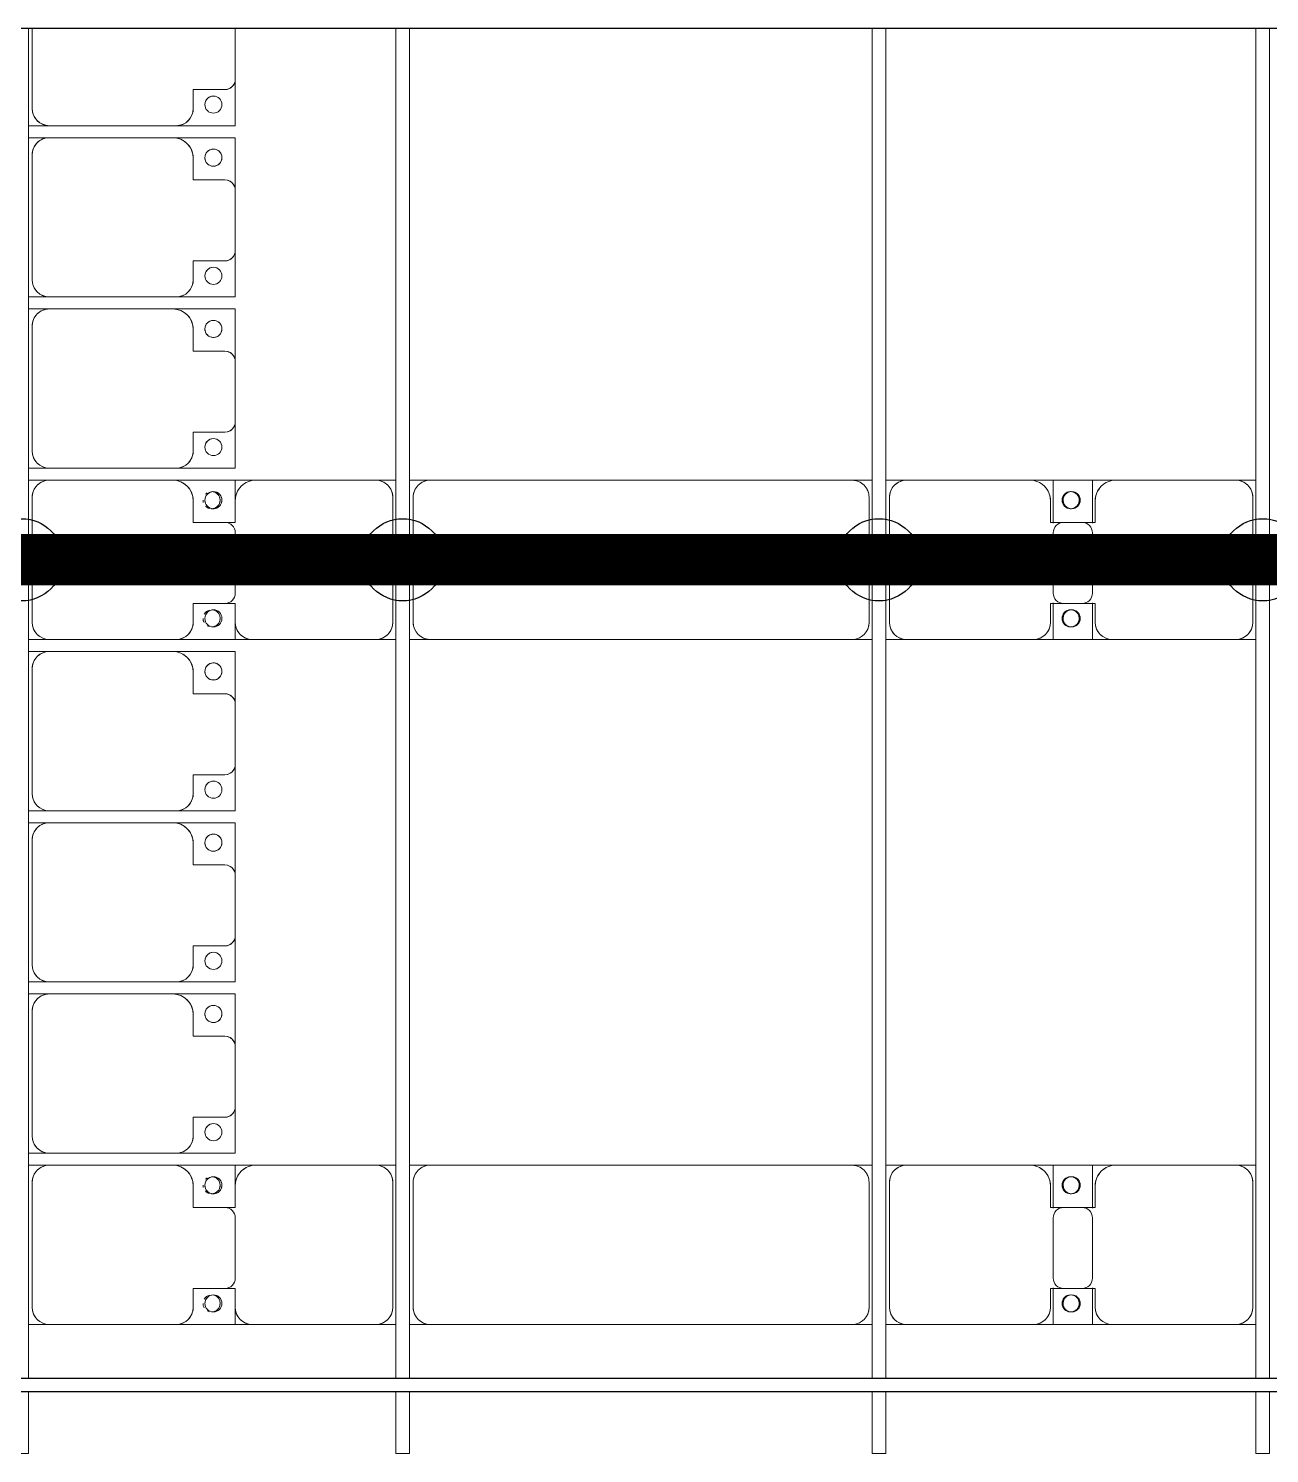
# Model space of a CAD drawing. Header units: millimetres. Extents: x -533732 to -130507, y -117886 to -23954.
# Drawn here: x -452531 to -448909, y -110745 to -106585 of the extents above; entities that cross this region are included whole.
import ezdxf

# ---------------------------------------------------------------- set-up
doc = ezdxf.new("R2010")
doc.units = ezdxf.units.MM
doc.layers.add('A-GENM', color=13, linetype='Continuous', lineweight=9)
doc.layers.add('S-BEAM', color=12, linetype='Continuous', lineweight=9)
doc.layers.add('GC-HOP 40x60 GIA CUONG', color=1, linetype='Continuous')

# ---------------------------------------------------------------- blocks, each defined once
blk = doc.blocks.new('Dai phao do pin - DẢI PHAO ĐỠ PIN-V103-BỐ TRÍ KHUNG KẾT CẤU BÈ PIN 06')
at = {"layer": 'A-GENM', "color": 7}
for p, q in [((-1312.2, 241.6), (-1129.7, 241.6)), ((-1129.7, 241.6), (-1312.2, 241.6)), ((-779.7, 241.6), (-1129.7, 241.6)), ((-779.7, 241.6), (-721.1, 241.6)), ((-779.7, 241.6), (-721.1, 241.6)), ((-681.1, 241.6), (-620.3, 241.6)), ((-681.1, 241.6), (-620.3, 241.6)), ((610.3, 241.6), (-620.3, 241.6)), ((610.3, 241.6), (668.9, 241.6)), ((610.3, 241.6), (668.9, 241.6)), ((708.9, 241.6), (769.7, 241.6)), ((708.9, 241.6), (769.7, 241.6)), ((1129.7, 241.6), (769.7, 241.6)), ((1129.7, 241.6), (1312.2, 241.6)), ((1312.2, 241.6), (1129.7, 241.6)), ((1197.8, 241.6), (1380.3, 241.6)), ((1197.8, 116.2), (1197.8, 241.6)), ((1380.3, 241.6), (1197.8, 241.6)), ((1312.2, 241.6), (1312.2, 116.2)), ((1730.3, 241.6), (1380.3, 241.6)), ((1730.3, 241.6), (1788.9, 241.6)), ((1730.3, 241.6), (1788.9, 241.6)), ((-1189.7, 181.6), (-1189.7, 118.2)), ((-729.7, -173.4), (-729.7, 191.6)), ((-670.3, 191.6), (-670.3, -173.4)), ((660.3, -173.4), (660.3, 191.6)), ((719.7, 191.6), (719.7, -173.4)), ((1189.7, 118.2), (1189.7, 181.6)), ((1320.3, 181.6), (1320.3, 118.2)), ((1780.3, -173.4), (1780.3, 191.6)), ((-1189.7, 118.2), (-1219.7, 118.2)), ((1282.2, 118.2), (1189.7, 118.2)), ((1197.8, 88.2), (1197.8, -88.2)), ((1320.3, 118.2), (1227.8, 118.2)), ((1312.2, -88.2), (1312.2, 88.2)), ((-1219.7, -118.2), (-1189.7, -118.2)), ((-1189.7, -118.2), (-1189.7, -173.4)), ((1189.7, -173.4), (1189.7, -118.2)), ((1189.7, -118.2), (1282.2, -118.2)), ((1197.8, -223.4), (1197.8, -116.2)), ((1227.8, -118.2), (1320.3, -118.2)), ((1312.2, -116.2), (1312.2, -223.4)), ((1320.3, -118.2), (1320.3, -173.4)), ((-1139.7, -223.4), (-1312.2, -223.4)), ((-1312.2, -223.4), (-1139.7, -223.4)), ((-1139.7, -223.4), (-779.7, -223.4)), ((-721.1, -223.4), (-779.7, -223.4)), ((-721.1, -223.4), (-779.7, -223.4)), ((-620.3, -223.4), (-681.1, -223.4)), ((-620.3, -223.4), (-681.1, -223.4)), ((-620.3, -223.4), (610.3, -223.4)), ((668.9, -223.4), (610.3, -223.4)), ((668.9, -223.4), (610.3, -223.4)), ((769.7, -223.4), (708.9, -223.4)), ((769.7, -223.4), (708.9, -223.4)), ((769.7, -223.4), (1139.7, -223.4)), ((1312.2, -223.4), (1139.7, -223.4)), ((1139.7, -223.4), (1312.2, -223.4)), ((1370.3, -223.4), (1197.8, -223.4)), ((1197.8, -223.4), (1370.3, -223.4)), ((1370.3, -223.4), (1730.3, -223.4)), ((1788.9, -223.4), (1730.3, -223.4)), ((1788.9, -223.4), (1730.3, -223.4))]:
    blk.add_line(p, q, dxfattribs=at)
for centre, radius, start, end in [((-1258.6, 183.2), 25, 0, 90), ((-1129.7, 181.6), 60, 90, 180), ((-1129.7, 181.6), 60, 120, 180), ((-779.7, 191.6), 50, 360, 90), ((-779.7, 191.6), 50, 360, 75), ((-620.3, 191.6), 50, 90, 180), ((-620.3, 191.6), 50, 150, 180), ((-620.3, 191.6), 50, 105, 135), ((610.3, 191.6), 50, 360, 90), ((610.3, 191.6), 50, 60, 90), ((610.3, 191.6), 50, 15, 30), ((769.7, 191.6), 50, 90, 180), ((769.7, 191.6), 50, 105, 180), ((1129.7, 181.6), 60, 360, 90), ((1129.7, 181.6), 60, 360, 60), ((1248.6, 183.2), 25, 0, 180), ((1248.6, 183.2), 25, 360, 165), ((1251.4, 183.2), 25, 0, 180), ((1251.4, 183.2), 25, 90, 180), ((1380.3, 181.6), 60, 90, 180), ((1380.3, 181.6), 60, 120, 180), ((1730.3, 191.6), 50, 360, 90), ((1730.3, 191.6), 50, 360, 75), ((-1258.6, 183.2), 25, 180, 195), ((-1258.6, 183.2), 25, 180, 195), ((-1258.6, 183.2), 25, 120, 135), ((-1258.6, 183.2), 25, 120, 135), ((-1258.6, 183.2), 25, 270, 360), ((-1258.6, 183.2), 25, 0, 75), ((-1258.6, 183.2), 25, 330, 360), ((1248.6, 183.2), 25, 180, 0), ((1251.4, 183.2), 25, 180, 0), ((1251.4, 183.2), 25, 180, 300), ((1248.6, 183.2), 25, 210, 360), ((1251.4, 183.2), 25, 15, 75), ((1251.4, 183.2), 25, 330, 345), ((-1258.6, 183.2), 25, 225, 255), ((-1258.6, 183.2), 25, 225, 255), ((-1258.6, 183.2), 25, 270, 300), ((1227.8, 88.2), 30, 90, 180), ((1282.2, 88.2), 30, 360, 90), ((1227.8, -88.2), 30, 180, 270), ((1282.2, -88.2), 30, 270, 360), ((-1258.6, -161.8), 25, 180, 210), ((-1258.6, -161.8), 25, 180, 210), ((-1258.6, -161.8), 25, 105, 150), ((-1258.6, -161.8), 25, 105, 150), ((-1258.6, -161.8), 25, 270, 0), ((-1258.6, -161.8), 25, 0, 75), ((-1258.6, -161.8), 25, 0, 75), ((-1258.6, -161.8), 25, 285, 360), ((1248.6, -161.8), 25, 0, 180), ((1248.6, -161.8), 25, 180, 360), ((1248.6, -161.8), 25, 105, 165), ((1248.6, -161.8), 25, 195, 0), ((1251.4, -161.8), 25, 0, 180), ((1251.4, -161.8), 25, 105, 180), ((1251.4, -161.8), 25, 180, 0), ((1251.4, -161.8), 25, 180, 270), ((1248.6, -161.8), 25, 360, 75), ((1251.4, -161.8), 25, 15, 75), ((-1258.6, -161.8), 25, 240, 255), ((-1258.6, -161.8), 25, 240, 255), ((-1139.7, -173.4), 50, 180, 270), ((-1139.7, -173.4), 50, 180, 255), ((-779.7, -173.4), 50, 270, 360), ((-779.7, -173.4), 50, 285, 360), ((-620.3, -173.4), 50, 180, 270), ((-620.3, -173.4), 50, 180, 210), ((610.3, -173.4), 50, 270, 360), ((610.3, -173.4), 50, 330, 360), ((769.7, -173.4), 50, 180, 270), ((769.7, -173.4), 50, 180, 255), ((1139.7, -173.4), 50, 270, 360), ((1139.7, -173.4), 50, 285, 360), ((1251.4, -161.8), 25, 285, 345), ((1370.3, -173.4), 50, 180, 270), ((1370.3, -173.4), 50, 180, 255), ((1730.3, -173.4), 50, 270, 360), ((1730.3, -173.4), 50, 285, 360), ((-620.3, -173.4), 50, 240, 270), ((610.3, -173.4), 50, 285, 300)]:
    blk.add_arc(centre, radius, start, end, dxfattribs=at)
blk = doc.blocks.new('Dai phao do pin - DẢI PHAO ĐỠ PIN-V105-BỐ TRÍ KHUNG KẾT CẤU BÈ PIN 06')
at = {"layer": 'A-GENM', "color": 7}
for p, q in [((-1312.2, 241.6), (-1129.7, 241.6)), ((-1129.7, 241.6), (-1312.2, 241.6)), ((-779.7, 241.6), (-1129.7, 241.6)), ((-779.7, 241.6), (-721.1, 241.6)), ((-779.7, 241.6), (-721.1, 241.6)), ((-681.1, 241.6), (-620.3, 241.6)), ((-681.1, 241.6), (-620.3, 241.6)), ((610.3, 241.6), (-620.3, 241.6)), ((610.3, 241.6), (668.9, 241.6)), ((610.3, 241.6), (668.9, 241.6)), ((708.9, 241.6), (769.7, 241.6)), ((708.9, 241.6), (769.7, 241.6)), ((1129.7, 241.6), (769.7, 241.6)), ((1129.7, 241.6), (1312.2, 241.6)), ((1312.2, 241.6), (1129.7, 241.6)), ((1197.8, 241.6), (1380.3, 241.6)), ((1197.8, 116.2), (1197.8, 241.6)), ((1380.3, 241.6), (1197.8, 241.6)), ((1312.2, 241.6), (1312.2, 116.2)), ((1730.3, 241.6), (1380.3, 241.6)), ((1730.3, 241.6), (1788.9, 241.6)), ((1730.3, 241.6), (1788.9, 241.6)), ((-1189.7, 181.6), (-1189.7, 118.2)), ((-729.7, -173.4), (-729.7, 191.6)), ((-670.3, 191.6), (-670.3, -173.4)), ((660.3, -173.4), (660.3, 191.6)), ((719.7, 191.6), (719.7, -173.4)), ((1189.7, 118.2), (1189.7, 181.6)), ((1320.3, 181.6), (1320.3, 118.2)), ((1780.3, -173.4), (1780.3, 191.6)), ((-1189.7, 118.2), (-1219.7, 118.2)), ((1282.2, 118.2), (1189.7, 118.2)), ((1197.8, 88.2), (1197.8, -88.2)), ((1320.3, 118.2), (1227.8, 118.2)), ((1312.2, -88.2), (1312.2, 88.2)), ((-1219.7, -118.2), (-1189.7, -118.2)), ((-1189.7, -118.2), (-1189.7, -173.4)), ((1189.7, -173.4), (1189.7, -118.2)), ((1189.7, -118.2), (1282.2, -118.2)), ((1197.8, -223.4), (1197.8, -116.2)), ((1227.8, -118.2), (1320.3, -118.2)), ((1312.2, -116.2), (1312.2, -223.4)), ((1320.3, -118.2), (1320.3, -173.4)), ((-1139.7, -223.4), (-1312.2, -223.4)), ((-1312.2, -223.4), (-1139.7, -223.4)), ((-1139.7, -223.4), (-779.7, -223.4)), ((-721.1, -223.4), (-779.7, -223.4)), ((-721.1, -223.4), (-779.7, -223.4)), ((-620.3, -223.4), (-681.1, -223.4)), ((-620.3, -223.4), (-681.1, -223.4)), ((-620.3, -223.4), (610.3, -223.4)), ((668.9, -223.4), (610.3, -223.4)), ((668.9, -223.4), (610.3, -223.4)), ((769.7, -223.4), (708.9, -223.4)), ((769.7, -223.4), (708.9, -223.4)), ((769.7, -223.4), (1139.7, -223.4)), ((1312.2, -223.4), (1139.7, -223.4)), ((1139.7, -223.4), (1312.2, -223.4)), ((1370.3, -223.4), (1197.8, -223.4)), ((1197.8, -223.4), (1370.3, -223.4)), ((1370.3, -223.4), (1730.3, -223.4)), ((1788.9, -223.4), (1730.3, -223.4)), ((1788.9, -223.4), (1730.3, -223.4))]:
    blk.add_line(p, q, dxfattribs=at)
for centre, radius, start, end in [((-1258.6, 183.2), 25, 0, 90), ((-1129.7, 181.6), 60, 90, 180), ((-1129.7, 181.6), 60, 120, 180), ((-779.7, 191.6), 50, 360, 90), ((-779.7, 191.6), 50, 360, 75), ((-620.3, 191.6), 50, 90, 180), ((-620.3, 191.6), 50, 150, 180), ((-620.3, 191.6), 50, 105, 135), ((610.3, 191.6), 50, 360, 90), ((610.3, 191.6), 50, 60, 90), ((610.3, 191.6), 50, 15, 30), ((769.7, 191.6), 50, 90, 180), ((769.7, 191.6), 50, 105, 180), ((1129.7, 181.6), 60, 360, 90), ((1129.7, 181.6), 60, 360, 60), ((1248.6, 183.2), 25, 0, 180), ((1248.6, 183.2), 25, 360, 165), ((1251.4, 183.2), 25, 0, 180), ((1251.4, 183.2), 25, 90, 180), ((1380.3, 181.6), 60, 90, 180), ((1380.3, 181.6), 60, 120, 180), ((1730.3, 191.6), 50, 360, 90), ((1730.3, 191.6), 50, 360, 75), ((-1258.6, 183.2), 25, 180, 195), ((-1258.6, 183.2), 25, 180, 195), ((-1258.6, 183.2), 25, 120, 135), ((-1258.6, 183.2), 25, 120, 135), ((-1258.6, 183.2), 25, 270, 360), ((-1258.6, 183.2), 25, 0, 75), ((-1258.6, 183.2), 25, 330, 360), ((1248.6, 183.2), 25, 180, 0), ((1251.4, 183.2), 25, 180, 0), ((1251.4, 183.2), 25, 180, 300), ((1248.6, 183.2), 25, 210, 360), ((1251.4, 183.2), 25, 15, 75), ((1251.4, 183.2), 25, 330, 345), ((-1258.6, 183.2), 25, 225, 255), ((-1258.6, 183.2), 25, 225, 255), ((-1258.6, 183.2), 25, 270, 300), ((1227.8, 88.2), 30, 90, 180), ((1282.2, 88.2), 30, 360, 90), ((1227.8, -88.2), 30, 180, 270), ((1282.2, -88.2), 30, 270, 360), ((-1258.6, -161.8), 25, 180, 210), ((-1258.6, -161.8), 25, 180, 210), ((-1258.6, -161.8), 25, 105, 150), ((-1258.6, -161.8), 25, 105, 150), ((-1258.6, -161.8), 25, 270, 0), ((-1258.6, -161.8), 25, 0, 75), ((-1258.6, -161.8), 25, 0, 75), ((-1258.6, -161.8), 25, 285, 360), ((1248.6, -161.8), 25, 0, 180), ((1248.6, -161.8), 25, 180, 360), ((1248.6, -161.8), 25, 105, 165), ((1248.6, -161.8), 25, 195, 0), ((1251.4, -161.8), 25, 0, 180), ((1251.4, -161.8), 25, 105, 180), ((1251.4, -161.8), 25, 180, 0), ((1251.4, -161.8), 25, 180, 270), ((1248.6, -161.8), 25, 360, 75), ((1251.4, -161.8), 25, 15, 75), ((-1258.6, -161.8), 25, 240, 255), ((-1258.6, -161.8), 25, 240, 255), ((-1139.7, -173.4), 50, 180, 270), ((-1139.7, -173.4), 50, 180, 255), ((-779.7, -173.4), 50, 270, 360), ((-779.7, -173.4), 50, 285, 360), ((-620.3, -173.4), 50, 180, 270), ((-620.3, -173.4), 50, 180, 210), ((610.3, -173.4), 50, 270, 360), ((610.3, -173.4), 50, 330, 360), ((769.7, -173.4), 50, 180, 270), ((769.7, -173.4), 50, 180, 255), ((1139.7, -173.4), 50, 270, 360), ((1139.7, -173.4), 50, 285, 360), ((1251.4, -161.8), 25, 285, 345), ((1370.3, -173.4), 50, 180, 270), ((1370.3, -173.4), 50, 180, 255), ((1730.3, -173.4), 50, 270, 360), ((1730.3, -173.4), 50, 285, 360), ((-620.3, -173.4), 50, 240, 270), ((610.3, -173.4), 50, 285, 300)]:
    blk.add_arc(centre, radius, start, end, dxfattribs=at)
blk = doc.blocks.new('Dải phao đi lại kèm đỡ invester - DẢI PHAO ĐI LẠI-18522-BỐ TRÍ KHUNG KẾT CẤU BÈ PIN 06')
at = {"layer": 'A-GENM', "color": 7}
for p, q in [((74588.2, 1312.2), (74440, 1312.2)), ((74588.2, 1312.2), (74723.4, 1312.2)), ((74723.4, 1312.2), (74588.2, 1312.2)), ((74723.4, 1312.2), (74723.4, 1139.7)), ((74723.4, 1139.7), (74723.4, 1312.2)), ((74758.4, 1312.2), (74911.8, 1312.2)), ((74758.4, 1129.7), (74758.4, 1312.2)), ((74758.4, 1312.2), (74758.4, 1129.7)), ((74911.8, 1312.2), (74758.4, 1312.2)), ((75088.2, 1312.2), (74911.8, 1312.2)), ((75088.2, 1312.2), (75223.4, 1312.2)), ((75223.4, 1312.2), (75088.2, 1312.2)), ((75223.4, 1312.2), (75223.4, 1139.7)), ((75223.4, 1139.7), (75223.4, 1312.2)), ((75258.4, 1312.2), (75411.8, 1312.2)), ((75258.4, 1129.7), (75258.4, 1312.2)), ((75258.4, 1312.2), (75258.4, 1129.7)), ((75411.8, 1312.2), (75258.4, 1312.2)), ((75588.2, 1312.2), (75411.8, 1312.2)), ((75588.2, 1312.2), (75723.4, 1312.2)), ((75723.4, 1312.2), (75588.2, 1312.2)), ((75723.4, 1312.2), (75723.4, 1139.7)), ((75723.4, 1139.7), (75723.4, 1312.2)), ((75758.4, 1312.2), (75818.4, 1312.2)), ((75758.4, 1129.7), (75758.4, 1312.2)), ((75758.4, 1312.2), (75758.4, 1129.7)), ((75818.4, 1312.2), (75758.4, 1312.2)), ((76088.2, 1312.2), (75911.8, 1312.2)), ((76173.4, 1312.2), (76223.4, 1312.2)), ((76223.4, 1312.2), (76173.4, 1312.2)), ((76223.4, 1312.2), (76223.4, 1139.7)), ((76223.4, 1139.7), (76223.4, 1312.2)), ((76258.4, 1312.2), (76411.8, 1312.2)), ((76258.4, 1129.7), (76258.4, 1312.2)), ((76258.4, 1312.2), (76258.4, 1129.7)), ((76411.8, 1312.2), (76258.4, 1312.2)), ((76588.2, 1312.2), (76411.8, 1312.2)), ((76588.2, 1312.2), (76723.4, 1312.2)), ((76723.4, 1312.2), (76588.2, 1312.2)), ((76723.4, 1312.2), (76723.4, 1139.7)), ((76723.4, 1139.7), (76723.4, 1312.2)), ((76758.4, 1312.2), (76911.8, 1312.2)), ((76758.4, 1129.7), (76758.4, 1312.2)), ((76758.4, 1312.2), (76758.4, 1129.7)), ((76911.8, 1312.2), (76758.4, 1312.2)), ((77088.2, 1312.2), (76911.8, 1312.2)), ((77088.2, 1312.2), (77223.4, 1312.2)), ((77223.4, 1312.2), (77088.2, 1312.2)), ((77223.4, 1312.2), (77223.4, 1139.7)), ((77223.4, 1139.7), (77223.4, 1312.2)), ((77258.4, 1312.2), (77411.8, 1312.2)), ((77258.4, 1129.7), (77258.4, 1312.2)), ((77258.4, 1312.2), (77258.4, 1129.7)), ((77411.8, 1312.2), (77258.4, 1312.2)), ((77588.2, 1312.2), (77411.8, 1312.2)), ((77588.2, 1312.2), (77723.4, 1312.2)), ((77714.1, 1312.2), (77588.2, 1312.2)), ((77723.4, 1312.2), (77723.4, 1139.7)), ((77723.4, 1139.7), (77723.4, 1312.2)), ((77758.4, 1312.2), (77818.4, 1312.2)), ((77758.4, 1129.7), (77758.4, 1312.2)), ((77758.4, 1312.2), (77758.4, 1129.7)), ((77818.4, 1312.2), (77758.4, 1312.2)), ((78088.2, 1312.2), (77911.8, 1312.2)), ((78173.4, 1312.2), (78223.4, 1312.2)), ((78223.4, 1312.2), (78173.4, 1312.2)), ((78223.4, 1312.2), (78223.4, 1139.7)), ((78223.4, 1139.7), (78223.4, 1312.2)), ((74618.2, 1189.7), (74618.2, 1282.2)), ((74881.8, 1282.2), (74881.8, 1189.7)), ((75118.2, 1189.7), (75118.2, 1282.2)), ((75381.8, 1282.2), (75381.8, 1189.7)), ((75618.2, 1189.7), (75618.2, 1282.2)), ((75881.8, 1282.2), (75881.8, 1189.7)), ((76118.2, 1189.7), (76118.2, 1282.2)), ((76381.8, 1282.2), (76381.8, 1189.7)), ((76618.2, 1189.7), (76618.2, 1282.2)), ((76881.8, 1282.2), (76881.8, 1189.7)), ((77118.2, 1189.7), (77118.2, 1282.2)), ((77381.8, 1282.2), (77381.8, 1189.7)), ((77618.2, 1189.7), (77618.2, 1282.2)), ((77881.8, 1282.2), (77881.8, 1189.7)), ((78118.2, 1189.7), (78118.2, 1282.2)), ((74673.4, 1189.7), (74618.2, 1189.7)), ((74881.8, 1189.7), (74818.4, 1189.7)), ((75173.4, 1189.7), (75118.2, 1189.7)), ((75381.8, 1189.7), (75318.4, 1189.7)), ((75673.4, 1189.7), (75618.2, 1189.7)), ((75881.8, 1189.7), (75818.4, 1189.7)), ((76173.4, 1189.7), (76118.2, 1189.7)), ((76381.8, 1189.7), (76318.4, 1189.7)), ((76673.4, 1189.7), (76618.2, 1189.7)), ((76881.8, 1189.7), (76818.4, 1189.7)), ((77173.4, 1189.7), (77118.2, 1189.7)), ((77381.8, 1189.7), (77318.4, 1189.7)), ((77673.4, 1189.7), (77618.2, 1189.7)), ((77881.8, 1189.7), (77818.4, 1189.7)), ((78173.4, 1189.7), (78118.2, 1189.7)), ((74723.4, 769.7), (74723.4, 1139.7)), ((74758.4, 1129.7), (74758.4, 769.7)), ((75223.4, 769.7), (75223.4, 1139.7)), ((75258.4, 1129.7), (75258.4, 769.7)), ((75723.4, 769.7), (75723.4, 1139.7)), ((75758.4, 1129.7), (75758.4, 769.7)), ((76223.4, 769.7), (76223.4, 1139.7)), ((76258.4, 1129.7), (76258.4, 769.7)), ((76723.4, 769.7), (76723.4, 1139.7)), ((76758.4, 1129.7), (76758.4, 769.7)), ((77223.4, 769.7), (77223.4, 1139.7)), ((77258.4, 1129.7), (77258.4, 769.7)), ((77723.4, 769.7), (77723.4, 1139.7)), ((77758.4, 1129.7), (77758.4, 769.7)), ((78223.4, 769.7), (78223.4, 1139.7)), ((74723.4, 769.7), (74723.4, 708.9)), ((74723.4, 769.7), (74723.4, 708.9)), ((74758.4, 708.9), (74758.4, 769.7)), ((74758.4, 708.9), (74758.4, 769.7)), ((75223.4, 769.7), (75223.4, 708.9)), ((75223.4, 769.7), (75223.4, 708.9)), ((75258.4, 708.9), (75258.4, 769.7)), ((75258.4, 708.9), (75258.4, 769.7)), ((75723.4, 769.7), (75723.4, 708.9)), ((75723.4, 769.7), (75723.4, 708.9)), ((75758.4, 708.9), (75758.4, 769.7)), ((75758.4, 708.9), (75758.4, 769.7)), ((76223.4, 769.7), (76223.4, 708.9)), ((76223.4, 769.7), (76223.4, 708.9)), ((76258.4, 708.9), (76258.4, 769.7)), ((76258.4, 708.9), (76258.4, 769.7)), ((76723.4, 769.7), (76723.4, 708.9)), ((76723.4, 769.7), (76723.4, 708.9)), ((76758.4, 708.9), (76758.4, 769.7)), ((76758.4, 708.9), (76758.4, 769.7)), ((77223.4, 769.7), (77223.4, 708.9)), ((77223.4, 769.7), (77223.4, 708.9)), ((77258.4, 708.9), (77258.4, 769.7)), ((77258.4, 708.9), (77258.4, 769.7)), ((77723.4, 769.7), (77723.4, 708.9)), ((77723.4, 769.7), (77723.4, 708.9)), ((77758.4, 708.9), (77758.4, 769.7)), ((77758.4, 708.9), (77758.4, 769.7)), ((78223.4, 769.7), (78223.4, 708.9)), ((78223.4, 769.7), (78223.4, 708.9)), ((74440, 719.7), (74673.4, 719.7)), ((74808.4, 719.7), (75173.4, 719.7)), ((75308.4, 719.7), (75673.4, 719.7)), ((75808.4, 719.7), (76173.4, 719.7)), ((76308.4, 719.7), (76673.4, 719.7)), ((76808.4, 719.7), (77173.4, 719.7)), ((77308.4, 719.7), (77673.4, 719.7)), ((77808.4, 719.7), (78173.4, 719.7))]:
    blk.add_line(p, q, dxfattribs=at)
for centre, radius, start, end in [((74588.2, 1282.2), 30, 0, 90), ((74588.2, 1282.2), 30, 60, 75), ((74588.2, 1282.2), 30, 15, 75), ((74588.2, 1282.2), 30, 60, 75), ((74588.2, 1282.2), 30, 15, 30), ((74588.2, 1282.2), 30, 15, 30), ((74911.8, 1282.2), 30, 90, 180), ((74911.8, 1282.2), 30, 105, 165), ((74911.8, 1282.2), 30, 135, 165), ((74911.8, 1282.2), 30, 135, 165), ((75088.2, 1282.2), 30, 0, 90), ((75088.2, 1282.2), 30, 60, 75), ((75088.2, 1282.2), 30, 15, 75), ((75088.2, 1282.2), 30, 60, 75), ((75088.2, 1282.2), 30, 15, 30), ((75088.2, 1282.2), 30, 15, 30), ((75411.8, 1282.2), 30, 90, 180), ((75411.8, 1282.2), 30, 105, 165), ((75411.8, 1282.2), 30, 135, 165), ((75411.8, 1282.2), 30, 135, 165), ((75588.2, 1282.2), 30, 0, 90), ((75588.2, 1282.2), 30, 60, 75), ((75588.2, 1282.2), 30, 15, 75), ((75588.2, 1282.2), 30, 60, 75), ((75588.2, 1282.2), 30, 15, 30), ((75588.2, 1282.2), 30, 15, 30), ((75911.8, 1282.2), 30, 90, 180), ((76088.2, 1282.2), 30, 0, 90), ((76411.8, 1282.2), 30, 90, 180), ((76411.8, 1282.2), 30, 105, 165), ((76411.8, 1282.2), 30, 135, 165), ((76411.8, 1282.2), 30, 135, 165), ((76588.2, 1282.2), 30, 360, 90), ((76588.2, 1282.2), 30, 60, 75), ((76588.2, 1282.2), 30, 15, 75), ((76588.2, 1282.2), 30, 60, 75), ((76588.2, 1282.2), 30, 15, 30), ((76588.2, 1282.2), 30, 15, 30), ((76911.8, 1282.2), 30, 90, 180), ((76911.8, 1282.2), 30, 105, 165), ((76911.8, 1282.2), 30, 135, 165), ((76911.8, 1282.2), 30, 135, 165), ((77088.2, 1282.2), 30, 0, 90), ((77088.2, 1282.2), 30, 60, 75), ((77088.2, 1282.2), 30, 15, 75), ((77088.2, 1282.2), 30, 60, 75), ((77088.2, 1282.2), 30, 15, 30), ((77088.2, 1282.2), 30, 15, 30), ((77411.8, 1282.2), 30, 90, 180), ((77411.8, 1282.2), 30, 105, 165), ((77411.8, 1282.2), 30, 135, 165), ((77411.8, 1282.2), 30, 135, 165), ((77588.2, 1282.2), 30, 360, 90), ((77588.2, 1282.2), 30, 60, 75), ((77588.2, 1282.2), 30, 15, 75), ((77588.2, 1282.2), 30, 60, 75), ((77588.2, 1282.2), 30, 15, 30), ((77588.2, 1282.2), 30, 15, 30), ((77911.8, 1282.2), 30, 90, 180), ((78088.2, 1282.2), 30, 0, 90), ((74661.8, 1248.6), 25, 90, 270), ((74661.8, 1248.6), 25, 90, 180), ((74661.8, 1248.6), 25, 270, 90), ((74661.8, 1248.6), 25, 270, 90), ((74816.8, 1248.6), 25, 90, 270), ((74816.8, 1248.6), 25, 90, 255), ((74816.8, 1248.6), 25, 270, 90), ((74816.8, 1248.6), 25, 300, 90), ((75161.8, 1248.6), 25, 90, 270), ((75161.8, 1248.6), 25, 90, 180), ((75161.8, 1248.6), 25, 270, 90), ((75161.8, 1248.6), 25, 270, 90), ((75316.8, 1248.6), 25, 90, 270), ((75316.8, 1248.6), 25, 90, 255), ((75316.8, 1248.6), 25, 270, 90), ((75316.8, 1248.6), 25, 300, 90), ((75661.8, 1248.6), 25, 90, 270), ((75661.8, 1248.6), 25, 90, 180), ((75661.8, 1248.6), 25, 270, 90), ((75661.8, 1248.6), 25, 270, 90), ((75816.8, 1248.6), 25, 90, 270), ((75816.8, 1248.6), 25, 90, 255), ((75816.8, 1248.6), 25, 270, 90), ((75816.8, 1248.6), 25, 300, 90), ((76161.8, 1248.6), 25, 90, 270), ((76161.8, 1248.6), 25, 90, 180), ((76161.8, 1248.6), 25, 270, 90), ((76161.8, 1248.6), 25, 270, 90), ((76316.8, 1248.6), 25, 90, 270), ((76316.8, 1248.6), 25, 90, 255), ((76316.8, 1248.6), 25, 270, 90), ((76316.8, 1248.6), 25, 300, 90), ((76661.8, 1248.6), 25, 90, 270), ((76661.8, 1248.6), 25, 90, 180), ((76661.8, 1248.6), 25, 270, 90), ((76661.8, 1248.6), 25, 270, 90), ((76816.8, 1248.6), 25, 90, 270), ((76816.8, 1248.6), 25, 90, 255), ((76816.8, 1248.6), 25, 270, 90), ((76816.8, 1248.6), 25, 300, 90), ((77161.8, 1248.6), 25, 90, 270), ((77161.8, 1248.6), 25, 90, 180), ((77161.8, 1248.6), 25, 270, 90), ((77161.8, 1248.6), 25, 270, 90), ((77316.8, 1248.6), 25, 90, 270), ((77316.8, 1248.6), 25, 90, 255), ((77316.8, 1248.6), 25, 270, 90), ((77316.8, 1248.6), 25, 300, 90), ((77661.8, 1248.6), 25, 90, 270), ((77661.8, 1248.6), 25, 90, 180), ((77661.8, 1248.6), 25, 270, 90), ((77661.8, 1248.6), 25, 270, 90), ((77816.8, 1248.6), 25, 90, 270), ((77816.8, 1248.6), 25, 90, 255), ((77816.8, 1248.6), 25, 270, 90), ((77816.8, 1248.6), 25, 300, 90), ((78161.8, 1248.6), 25, 90, 270), ((78161.8, 1248.6), 25, 90, 180), ((78161.8, 1248.6), 25, 270, 90), ((78161.8, 1248.6), 25, 270, 90), ((74661.8, 1248.6), 25, 195, 255), ((74816.8, 1248.6), 25, 270, 285), ((75161.8, 1248.6), 25, 195, 255), ((75316.8, 1248.6), 25, 270, 285), ((75661.8, 1248.6), 25, 195, 255), ((75816.8, 1248.6), 25, 270, 285), ((76161.8, 1248.6), 25, 195, 255), ((76316.8, 1248.6), 25, 270, 285), ((76661.8, 1248.6), 25, 195, 255), ((76816.8, 1248.6), 25, 270, 285), ((77161.8, 1248.6), 25, 195, 255), ((77316.8, 1248.6), 25, 270, 285), ((77661.8, 1248.6), 25, 195, 255), ((77816.8, 1248.6), 25, 270, 285), ((78161.8, 1248.6), 25, 195, 255), ((74673.4, 1139.7), 50, 360, 90), ((74673.4, 1139.7), 50, 15, 90), ((74818.4, 1129.7), 60, 90, 180), ((74818.4, 1129.7), 60, 90, 150), ((75173.4, 1139.7), 50, 360, 90), ((75173.4, 1139.7), 50, 15, 90), ((75318.4, 1129.7), 60, 90, 180), ((75318.4, 1129.7), 60, 90, 150), ((75673.4, 1139.7), 50, 0, 90), ((75673.4, 1139.7), 50, 15, 90), ((75818.4, 1129.7), 60, 90, 180), ((75818.4, 1129.7), 60, 90, 150), ((76173.4, 1139.7), 50, 0, 90), ((76173.4, 1139.7), 50, 15, 90), ((76318.4, 1129.7), 60, 90, 180), ((76318.4, 1129.7), 60, 90, 150), ((76673.4, 1139.7), 50, 360, 90), ((76673.4, 1139.7), 50, 15, 90), ((76818.4, 1129.7), 60, 90, 180), ((76818.4, 1129.7), 60, 90, 150), ((77173.4, 1139.7), 50, 0, 90), ((77173.4, 1139.7), 50, 15, 90), ((77318.4, 1129.7), 60, 90, 180), ((77318.4, 1129.7), 60, 90, 150), ((77673.4, 1139.7), 50, 360, 90), ((77673.4, 1139.7), 50, 15, 90), ((77818.4, 1129.7), 60, 90, 180), ((77818.4, 1129.7), 60, 90, 150), ((78173.4, 1139.7), 50, 0, 90), ((78173.4, 1139.7), 50, 15, 90), ((74673.4, 769.7), 50, 270, 360), ((74673.4, 769.7), 50, 270, 345), ((74808.4, 769.7), 50, 180, 270), ((74808.4, 769.7), 50, 195, 270), ((75173.4, 769.7), 50, 270, 0), ((75173.4, 769.7), 50, 270, 345), ((75308.4, 769.7), 50, 180, 270), ((75308.4, 769.7), 50, 195, 270), ((75673.4, 769.7), 50, 270, 360), ((75673.4, 769.7), 50, 270, 345), ((75808.4, 769.7), 50, 180, 270), ((75808.4, 769.7), 50, 195, 270), ((76173.4, 769.7), 50, 270, 360), ((76173.4, 769.7), 50, 270, 345), ((76308.4, 769.7), 50, 180, 270), ((76308.4, 769.7), 50, 195, 270), ((76673.4, 769.7), 50, 270, 360), ((76673.4, 769.7), 50, 270, 345), ((76808.4, 769.7), 50, 180, 270), ((76808.4, 769.7), 50, 195, 270), ((77173.4, 769.7), 50, 270, 360), ((77173.4, 769.7), 50, 270, 345), ((77308.4, 769.7), 50, 180, 270), ((77308.4, 769.7), 50, 195, 270), ((77673.4, 769.7), 50, 270, 360), ((77673.4, 769.7), 50, 270, 345), ((77808.4, 769.7), 50, 180, 270), ((77808.4, 769.7), 50, 195, 270), ((78173.4, 769.7), 50, 270, 0), ((78173.4, 769.7), 50, 270, 345)]:
    blk.add_arc(centre, radius, start, end, dxfattribs=at)
blk = doc.blocks.new('Dầm C52 - Dầm C52-V31-BỐ TRÍ KHUNG KẾT CẤU BÈ PIN 06')
at = {"layer": 'S-BEAM', "color": 1}
for p, q in [((-39613.3, -20), (-39613.3, 20)), ((-39613.3, 20), (-39433.3, 20)), ((-39393.3, 20), (-35453.3, 20)), ((-39433.3, -20), (-39613.3, -20)), ((-35453.3, -20), (-39393.3, -20))]:
    blk.add_line(p, q, dxfattribs=at)
blk = doc.blocks.new('Dầm C52 - Hộp 40x60-19452-BỐ TRÍ KHUNG KẾT CẤU BÈ PIN 06')
at = {"layer": 'S-BEAM', "color": 3, "lineweight": 25}
for p, q in [((-110033.2, 20), (110033.2, 20)), ((110033.2, -20), (-110033.2, -20))]:
    blk.add_line(p, q, dxfattribs=at)
blk = doc.blocks.new('HOBANMONG_BEPIN 6_rvt-1-BỐ TRÍ KHUNG KẾT CẤU BÈ PIN 06')
at = {"layer": 'A-GENM', "color": 3, "lineweight": 25}
for name, p, rotation in [('Dải phao đi lại kèm đỡ invester - DẢI PHAO ĐI LẠI-18522-BỐ TRÍ KHUNG KẾT CẤU BÈ PIN 06', (-453239.4, -32145.2), 269.9997586098934), ('Dai phao do pin - DẢI PHAO ĐỠ PIN-V103-BỐ TRÍ KHUNG KẾT CẤU BÈ PIN 06', (-450737.9, -108145.2), 359.9997586099392), ('Dai phao do pin - DẢI PHAO ĐỠ PIN-V105-BỐ TRÍ KHUNG KẾT CẤU BÈ PIN 06', (-450737.9, -110145.2), 359.9997586099392)]:
    blk.add_blockref(name, p, dxfattribs=dict(at, rotation=rotation))
at = {"layer": 'S-BEAM', "color": 3, "lineweight": 25}
for name, p, rotation in [('Dầm C52 - Dầm C52-V31-BỐ TRÍ KHUNG KẾT CẤU BÈ PIN 06', (-452550.6, -71131.9), 89.99975860989275), ('Dầm C52 - Dầm C52-V31-BỐ TRÍ KHUNG KẾT CẤU BÈ PIN 06', (-451438.8, -71131.9), 89.99975860989275), ('Dầm C52 - Dầm C52-V31-BỐ TRÍ KHUNG KẾT CẤU BÈ PIN 06', (-450048.8, -71131.9), 89.99975860989275), ('Dầm C52 - Dầm C52-V31-BỐ TRÍ KHUNG KẾT CẤU BÈ PIN 06', (-448928.8, -71131.9), 89.99975860989275), ('Dầm C52 - Hộp 40x60-19452-BỐ TRÍ KHUNG KẾT CẤU BÈ PIN 06', (-416197.9, -106565.4), 359.9997586099392), ('Dầm C52 - Hộp 40x60-19452-BỐ TRÍ KHUNG KẾT CẤU BÈ PIN 06', (-416197.9, -110545.4), 359.9997586099392)]:
    blk.add_blockref(name, p, dxfattribs=dict(at, rotation=rotation))

msp = doc.modelspace()

# ---------------------------------------------------------------- linework, layer by layer
at = {"layer": 'GC-HOP 40x60 GIA CUONG', "const_width": 150}
msp.add_lwpolyline([(-457557, -108136), (-442757.9, -108136)], dxfattribs=at)
at = {"layer": 'GC-HOP 40x60 GIA CUONG'}
for centre in [(-452550.6, -108136), (-451438.8, -108136), (-450048.8, -108136), (-448928.8, -108136)]:
    msp.add_circle(centre, 120, dxfattribs=at)

# ---------------------------------------------------------------- block references
at = {"lineweight": 5}
msp.add_blockref('HOBANMONG_BEPIN 6_rvt-1-BỐ TRÍ KHUNG KẾT CẤU BÈ PIN 06', (0, 0), dxfattribs=at)

doc.saveas('drawing.dxf')
